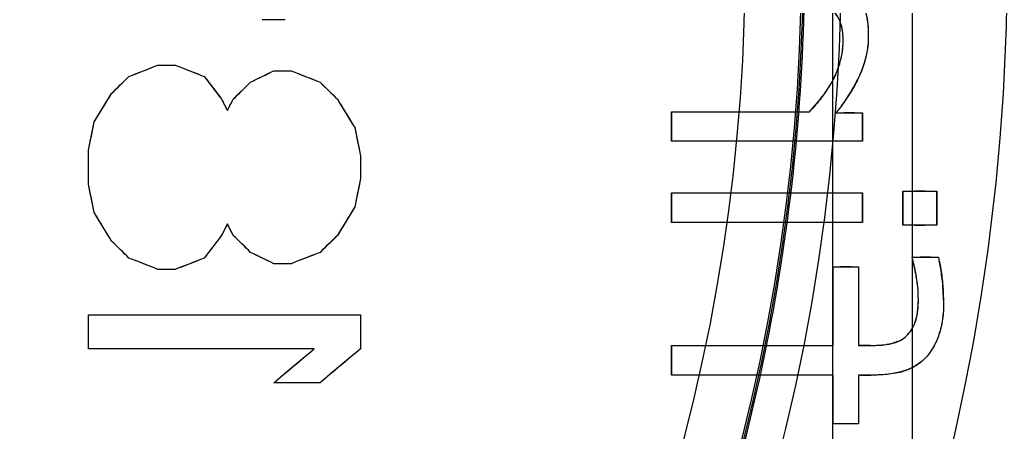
# Model space of a CAD drawing. Header units: centimetres. Extents: x -2.5 to 2.5, y -13.5 to 2.5.
# Drawn here: x 0.637 to 1.182, y -0.258 to -0.031 of the extents above; entities that cross this region are included whole.
import ezdxf

# ---------------------------------------------------------------- set-up
doc = ezdxf.new("R2010")
doc.units = ezdxf.units.CM
doc.layers.add('Default', color=7, linetype='Continuous', true_color=0x000000)

msp = doc.modelspace()

# ---------------------------------------------------------------- linework, layer by layer
at = {"layer": 'Default'}
for p, q in [((1.08544, -0.70319, 3.05025), (1.08544, 0.70319, 3.05025)), ((1.12933, -0.53541, 1.8), (1.12933, 0.53541, 1.8)), ((0.70028, -0.06135, 2.31492), (0.71043, -0.05737, 2.31492)), ((0.70532, -0.05938, 2.31622), (0.70532, -0.05938, 2.31366)), ((0.7133, -0.05625, 2.31164), (0.72287, -0.05625, 2.31164)), ((0.71809, -0.05625, 2.31293), (0.71809, -0.05625, 2.31037)), ((0.72631, -0.0576, 2.30815), (0.73546, -0.06118, 2.30815)), ((0.73085, -0.05938, 2.30944), (0.73085, -0.05938, 2.30688)), ((0.77753, -0.05938, 2.29382), (0.78631, -0.05938, 2.29382)), ((0.78191, -0.05938, 2.29511), (0.78191, -0.05938, 2.29255)), ((0.68777, -0.07188, 2.31804), (0.69734, -0.0625, 2.31804)), ((0.73949, -0.06336, 2.30444), (0.74776, -0.07416, 2.30444)), ((0.76612, -0.06477, 2.29697), (0.77541, -0.06022, 2.29697)), ((0.77074, -0.0625, 2.29826), (0.77074, -0.0625, 2.29571)), ((0.79053, -0.06087, 2.29), (0.7989, -0.06415, 2.29)), ((0.79468, -0.0625, 2.29129), (0.79468, -0.0625, 2.28873)), ((0.69255, -0.06719, 2.31933), (0.69255, -0.06719, 2.31677)), ((0.74362, -0.06875, 2.30573), (0.74362, -0.06875, 2.30318)), ((0.75479, -0.075, 2.29996), (0.76436, -0.06563, 2.29996)), ((0.75957, -0.07031, 2.30124), (0.75957, -0.07031, 2.29869)), ((0.80355, -0.0665, 2.286), (0.81136, -0.07415, 2.286)), ((0.80745, -0.07031, 2.28728), (0.80745, -0.07031, 2.28473)), ((0.67819, -0.0875, 2.32012), (0.68777, -0.07188, 2.32012)), ((0.7484, -0.075, 2.30243), (0.7516, -0.08125, 2.30243)), ((0.7516, -0.08125, 2.30154), (0.75479, -0.075, 2.30154)), ((0.68298, -0.07969, 2.32141), (0.68298, -0.07969, 2.31886)), ((0.75, -0.07813, 2.30371), (0.75, -0.07813, 2.30115)), ((0.75319, -0.07813, 2.30282), (0.75319, -0.07813, 2.30026)), ((0.81345, -0.07699, 2.28273), (0.82063, -0.0887, 2.28273)), ((0.81702, -0.08281, 2.28402), (0.81702, -0.08281, 2.28147)), ((0.99636, -0.08189, 2.22104), (0.99636, -0.09818, 2.22104)), ((1.03202, -0.08189, 2.20617), (1.03844, -0.08189, 2.20617)), ((1.03443, -0.08189, 2.20777), (1.03443, -0.08189, 2.20522)), ((1.09737, -0.08249, 2.18182), (1.09136, -0.08249, 2.18182)), ((1.09434, -0.08249, 2.18311), (1.09434, -0.08249, 2.18056)), ((1.10169, -0.09818, 2.17843), (1.10169, -0.08249, 2.17843)), ((0.675, -0.10312, 2.32122), (0.67819, -0.0875, 2.32122)), ((0.82181, -0.09063, 2.28025), (0.825, -0.10625, 2.28025)), ((0.99636, -0.09004, 2.22233), (0.99636, -0.09004, 2.21977)), ((1.10169, -0.09033, 2.17972), (1.10169, -0.09033, 2.17716)), ((0.6766, -0.09531, 2.32251), (0.6766, -0.09531, 2.31995)), ((0.675, -0.12187, 2.32095), (0.675, -0.10312, 2.32095)), ((0.8234, -0.09844, 2.28154), (0.8234, -0.09844, 2.27898)), ((1.0537, -0.09818, 2.19946), (1.0474, -0.09818, 2.19946)), ((1.04902, -0.09818, 2.20135), (1.04902, -0.09818, 2.1988)), ((0.825, -0.10625, 2.2792), (0.825, -0.11875, 2.2792)), ((0.675, -0.1125, 2.32225), (0.675, -0.1125, 2.31969)), ((0.825, -0.1125, 2.28049), (0.825, -0.1125, 2.27793)), ((0.825, -0.11875, 2.27906), (0.82181, -0.13438, 2.27906)), ((0.67819, -0.1375, 2.3198), (0.675, -0.12187, 2.3198)), ((0.6766, -0.12969, 2.32108), (0.6766, -0.12969, 2.31853)), ((0.8234, -0.12656, 2.28035), (0.8234, -0.12656, 2.2778)), ((0.99637, -0.12664, 2.21911), (0.99637, -0.14293, 2.21911)), ((1.04742, -0.12664, 2.19822), (1.05372, -0.12664, 2.19822)), ((1.04904, -0.12664, 2.20011), (1.04904, -0.12664, 2.19756)), ((1.1017, -0.14293, 2.17647), (1.1017, -0.12664, 2.17647)), ((1.12403, -0.12558, 2.16678), (1.12403, -0.14433, 2.16678)), ((1.13633, -0.12558, 2.16311), (1.13057, -0.12558, 2.16311)), ((1.1334, -0.12558, 2.16441), (1.1334, -0.12558, 2.16186)), ((1.14278, -0.14433, 2.15846), (1.14278, -0.12558, 2.15846)), ((0.82181, -0.13438, 2.28023), (0.81223, -0.15, 2.28023)), ((0.99637, -0.13479, 2.2204), (0.99637, -0.13479, 2.21784)), ((1.1017, -0.13479, 2.17776), (1.1017, -0.13479, 2.17521)), ((1.12403, -0.13495, 2.16807), (1.12403, -0.13495, 2.16552)), ((1.14278, -0.13495, 2.15976), (1.14278, -0.13495, 2.1572)), ((0.68676, -0.15149, 2.3174), (0.67923, -0.1392, 2.3174)), ((0.68298, -0.14531, 2.31869), (0.68298, -0.14531, 2.31614)), ((0.7516, -0.14375, 2.29956), (0.7484, -0.15, 2.29956)), ((0.75, -0.14687, 2.30084), (0.75, -0.14687, 2.29828)), ((0.75479, -0.15, 2.29867), (0.7516, -0.14375, 2.29867)), ((0.75319, -0.14687, 2.29995), (0.75319, -0.14687, 2.29739)), ((0.81702, -0.14219, 2.28152), (0.81702, -0.14219, 2.27897)), ((1.05372, -0.14293, 2.19737), (1.04742, -0.14293, 2.19737)), ((1.04904, -0.14293, 2.19927), (1.04904, -0.14293, 2.19671)), ((1.13057, -0.14433, 2.16212), (1.13632, -0.14433, 2.16212)), ((1.1334, -0.14433, 2.16342), (1.1334, -0.14433, 2.16087)), ((0.7484, -0.15, 2.30079), (0.73883, -0.1625, 2.30079)), ((0.76336, -0.15839, 2.29643), (0.75581, -0.151, 2.29643)), ((0.81223, -0.15, 2.28245), (0.80266, -0.15938, 2.28245)), ((0.69665, -0.16182, 2.31428), (0.68848, -0.15382, 2.31428)), ((0.69255, -0.15781, 2.31556), (0.69255, -0.15781, 2.31301)), ((0.74362, -0.15625, 2.30208), (0.74362, -0.15625, 2.29953)), ((0.75957, -0.15469, 2.29772), (0.75957, -0.15469, 2.29516)), ((0.80745, -0.15469, 2.28374), (0.80745, -0.15469, 2.28118)), ((0.7748, -0.16449, 2.29279), (0.76673, -0.16053, 2.29279)), ((0.77074, -0.1625, 2.29408), (0.77074, -0.1625, 2.29152)), ((0.7994, -0.16065, 2.2858), (0.79003, -0.16432, 2.2858)), ((0.79468, -0.1625, 2.28709), (0.79468, -0.1625, 2.28454)), ((1.13922, -0.16208, 2.15977), (1.13349, -0.16208, 2.15977)), ((1.13633, -0.16208, 2.16106), (1.13633, -0.16208, 2.1585)), ((0.70984, -0.1674, 2.31051), (0.70087, -0.16388, 2.31051)), ((0.70532, -0.16563, 2.3118), (0.70532, -0.16563, 2.30924)), ((0.72287, -0.16875, 2.30696), (0.7133, -0.16875, 2.30696)), ((0.71809, -0.16875, 2.30824), (0.71809, -0.16875, 2.30569)), ((0.73606, -0.16359, 2.30372), (0.72571, -0.16764, 2.30372)), ((0.73085, -0.16563, 2.30501), (0.73085, -0.16563, 2.30246)), ((0.7863, -0.16563, 2.28937), (0.77753, -0.16563, 2.28937)), ((0.78191, -0.16563, 2.29066), (0.78191, -0.16563, 2.2881)), ((1.09558, -0.16727, 2.17847), (1.08957, -0.16727, 2.17847)), ((1.09256, -0.16727, 2.17976), (1.09256, -0.16727, 2.1772)), ((1.08561, -0.20674, 2.17983), (1.08561, -0.17205, 2.17983)), ((1.09951, -0.1721, 2.17392), (1.09951, -0.2067, 2.17392)), ((1.08561, -0.18895, 2.1812), (1.08561, -0.18895, 2.17864)), ((1.09951, -0.18895, 2.17529), (1.09951, -0.18895, 2.17274)), ((0.675, -0.2125, 2.31568), (0.675, -0.19375, 2.31568)), ((0.74946, -0.19375, 2.29547), (0.75857, -0.19375, 2.29547)), ((0.75, -0.19375, 2.29787), (0.75, -0.19375, 2.29532)), ((0.825, -0.19375, 2.27384), (0.825, -0.2125, 2.27384)), ((0.675, -0.20312, 2.31698), (0.675, -0.20312, 2.31442)), ((0.825, -0.20312, 2.27513), (0.825, -0.20312, 2.27258)), ((0.99637, -0.21063, 2.21341), (0.99637, -0.22705, 2.21341)), ((1.03892, -0.21063, 2.19617), (1.04527, -0.21063, 2.19617)), ((1.04099, -0.21063, 2.19789), (1.04099, -0.21063, 2.19534)), ((0.74468, -0.2125, 2.29793), (0.73539, -0.2125, 2.29793)), ((0.73723, -0.2125, 2.29999), (0.73723, -0.2125, 2.29743)), ((0.78275, -0.22653, 2.2834), (0.79411, -0.217, 2.2834)), ((0.81939, -0.2172, 2.27575), (0.80853, -0.22632, 2.27575)), ((0.7883, -0.22188, 2.28472), (0.7883, -0.22188, 2.28217)), ((0.81383, -0.22188, 2.27707), (0.81383, -0.22188, 2.27452)), ((0.99637, -0.21884, 2.2147), (0.99637, -0.21884, 2.21215)), ((1.04527, -0.22705, 2.19478), (1.03892, -0.22705, 2.19478)), ((1.04099, -0.22705, 2.19651), (1.04099, -0.22705, 2.19395)), ((1.08561, -0.25378, 2.17559), (1.08561, -0.22705, 2.17559)), ((1.09951, -0.22698, 2.16968), (1.09951, -0.25378, 2.16968)), ((1.10057, -0.22698, 2.1692), (1.1065, -0.22698, 2.1692)), ((1.10353, -0.22698, 2.17048), (1.10353, -0.22698, 2.16793)), ((0.79432, -0.23125, 2.28215), (0.78567, -0.23125, 2.28215)), ((0.78989, -0.23125, 2.28346), (0.78989, -0.23125, 2.2809)), ((1.08561, -0.24042, 2.1769), (1.08561, -0.24042, 2.17435)), ((1.09951, -0.24038, 2.17099), (1.09951, -0.24038, 2.16844)), ((1.09558, -0.25378, 2.17138), (1.08958, -0.25378, 2.17138)), ((1.09256, -0.25378, 2.17267), (1.09256, -0.25378, 2.17011))]:
    msp.add_line(p, q, dxfattribs=at)
for centre, radius, start, end in [((0, 0, -12.2), 2.49969, 270, 90), ((0, 0, -11.7), 2.03297, 44.41991, 268.90014), ((0, 0, -3.2), 2, 270, 90), ((0, 0, 1.625), 1.775, 270, 90), ((0, 0, 2.2181), 1.775, 270, 90), ((0, 0, 1.77155), 1.775, 270, 90), ((0, 0, 2.2306), 1.775, 270, 89.53141), ((0, 0, -11.7), 1.70861, 55.00316, 268.5991), ((0, 0, -11.7), 1.70861, 55.00316, 268.5991), ((0, 0, -3.2), 1.7, 270, 90), ((0, 0, 1.9431), 1.695, 270, 90), ((0, 0, 2.1931), 1.695, 270, 90), ((0, 0, 1.9681), 1.67, 270, 90), ((0, 0, -2.3), 1.6, 304.77777, 235.22229), ((0, 0, -2.85), 1.6, 270, 90), ((0, 0, 1.6), 1.575, 110.33291, 69.66709), ((0, 0, 0.5), 1.46984, 270, 90), ((0, 0, 1.4), 1.525, 112.09718, 67.90282), ((0, 0, 1.4), 1.3, 118.44817, 61.55183), ((0, 0, 1.425), 1.275, 118.44817, 61.55183), ((0, 0, 1.73153), 1.275, 118.44817, 61.55183), ((0, 0, 2.03806), 1.275, 269.63966, 61.55183), ((0, 0, 2.14311), 1.18149, 118.72297, 61.27703), ((0, 0, 2.0975), 1.03701, 123.79699, 56.20301), ((0, 0, -11.7), 1.70861, 268.5991, 6.72213), ((0, 0, -11.7), 1.70861, 268.5991, 6.72213), ((0, 0, -11.7), 2.03297, 268.90014, 5.64579), ((0, 0, -12.1), 2.15, 180, 0), ((0, 0, 2.73315), 1.86542, 180, 0), ((0, 0, -12.1), 1.85, 180, 0), ((0, 0, 2.3), 1.82, 180, 0), ((0, 0, 2.28), 1.8, 180, 0), ((0, 0, 1.4), 1.8, 180, 0), ((0, 0, 2.98445), 1.77395, 180, 360), ((0, 0, -11.95019), 1.7, 180, 0), ((0, 0, 1.4), 1.59274, 180, 0), ((0, 0, 1.3), 1.535, 180, 0), ((0, 0, 0.95), 1.535, 180, 0), ((0, 0, 0.865), 1.45, 180, 0), ((0, 0, 2.2036), 2.00326, 268.60524, 0), ((0, 0, 2.04206), 1.8, 270, 0), ((0, 0, -12), 2.15, 180, 0), ((0, 0, -12.2), 1.85, 180, 0), ((0, 0, -2.35), 1.45, 180, 0), ((0, 0, -2.445), 1.355, 180, 0), ((0, 0, -2.85), 1.355, 180, 0), ((0, 0, 0.50199), 1.45, 270, 0), ((0, 0, 1.8), 1.24982, 319.55891, 358.74679), ((0, 0, 1.8), 1.24982, 320.86192, 358.74679)]:
    msp.add_arc(centre, radius, start, end, dxfattribs=at)
at = {"layer": 'Default', "extrusion": (0, 0, -1)}
for centre, radius, start, end in [((0, 0, 11.6), 2.13297, 271.09986, 132.77003), ((0, 0, 0.55), 2, 90, 196.66077), ((0, 0, -2.12), 1.845, 90, 270), ((0, 0, 0.9), 1.7, 336.13724, 203.86272), ((0, 0, -0.4), 1.7, 350.04092, 189.95908), ((0, 0, -1.9181), 1.775, 90, 270), ((0, 0, -2.2431), 1.775, 92.13728, 270), ((0, 0, -1.6), 1.75, 90, 270), ((0, 0, -1.9431), 1.75, 90, 270), ((0, 0, -2.1931), 1.75, 90, 270), ((0, 0, -2.1), 2, 121.27714, 271.39476), ((0, 0, -2.1), 2, 121.27714, 238.72275), ((0, 0, 2.95), 1.7, 90, 270), ((0, 0, 3.075), 1.7, 90, 270), ((0, 0, -0.5), 1.6, 350.04092, 189.95908), ((0, 0, -2.1681), 1.67, 90, 270), ((0, 0, -2.0681), 1.67, 90, 270), ((0, 0, -1.575), 1.55, 112.09718, 67.90282), ((0, 0, -1.425), 1.55, 112.09718, 67.90282), ((0, 0, -1.5), 1.55, 112.09718, 67.90282), ((0, 0, -1.4), 1.3, 118.44817, 61.55183), ((0, 0, -2.00843), 1.26818, 116.47047, 63.52954), ((0, 0, -2.12809), 1.21852, 121.26513, 270.36034), ((0, 0, -1.93577), 1.06882, 123.16896, 56.83104), ((0, 0, -1.8), 1.08983, 139.86753, 220.13247), ((0, 0, 2.3), 1.6, 160.31853, 235.22223), ((0, 0, 2.85), 1.6, 173.07692, 270), ((0, 0, 11.6), 2.13297, 176.89902, 271.09987), ((0, 0, 11.58972), 2.13244, 177.18053, 270), ((0, 0, 12.2), 2.15, 180, 0), ((0, 0, -2.70025), 1.9124, 180, 360), ((0, 0, 12), 1.85, 180, 0), ((0, 0, -2.3), 1.83218, 180, 0), ((0, 0, -1.72103), 1.8, 180, 0), ((0, 0, -2.23897), 1.8, 180, 0), ((0, 0, -1.125), 1.535, 180, 0), ((0, 0, 2.325), 1.45, 180, 0), ((0, 0, -0.68349), 1.45, 180, 0), ((0, 0, 2.6475), 1.355, 180, 0), ((0, 0, -2.19794), 1.8, 180, 270), ((0, 0, 12.2), 1.7, 180, 0), ((0, 0, 2.3), 1.45, 180, 0), ((0, 0, 11.70037), 1.7, 180, 271.4009), ((0, 0, -1.9142), 1.269, 181.09791, 223.90223)]:
    msp.add_arc(centre, radius, start, end, dxfattribs=at)
at = {"layer": 'Default', "extrusion": (1.18574e-07, 1.91766e-06, -1)}
msp.add_arc((0, 0, -2.28494), 1.75239, 93.53521, 86.46481, dxfattribs=at)
at = {"layer": 'Default', "extrusion": (-4.41645e-08, 4.39232e-08, 1)}
msp.add_arc((0, 0, -2.2), 1.7, 304.77777, 235.22229, dxfattribs=at)
at = {"layer": 'Default', "extrusion": (1.79245e-07, -2.7403e-07, -1)}
msp.add_arc((0, 0, -2.05178), 1.0678, 123.13901, 56.86099, dxfattribs=at)
at = {"layer": 'Default', "extrusion": (0, -1, 0)}
for centre, radius, start, end in [((0, -0.39519, 0.03125), 2.79963, 73.74799, 74.01994), ((0, -0.39519, 0.09818), 2.79808, 66.81323, 69.13997), ((0, -0.39259, 0.09818), 2.79803, 66.81282, 69.13961), ((0, -0.39519, 0.14293), 2.79615, 66.79598, 69.12459), ((0, -0.39259, 0.14293), 2.7961, 66.79557, 69.12423), ((0, -0.39519, 0.16875), 2.79471, 75.00959, 75.2127), ((0, -0.39259, 0.16875), 2.79466, 75.00933, 75.21245), ((0, -0.39519, 0.16562), 2.7949, 73.65156, 73.856), ((0, -0.39259, 0.16563), 2.79485, 73.65128, 73.85573), ((0, -0.39519, 0.2125), 2.79172, 73.3592, 76.00802), ((0, -0.39259, 0.2125), 2.79168, 73.35891, 76.00778), ((0, -0.39519, 0.22705), 2.79058, 67.10607, 69.08097), ((0, -0.39259, 0.22705), 2.79053, 67.10566, 69.0806), ((0, -0.39519, 0.23125), 2.79023, 73.28163, 73.82828), ((0, -0.39259, 0.23125), 2.79019, 73.28135, 73.828), ((0, -0.39519, 0.25378), 2.78827, 66.77567, 67.08607), ((0, -0.39259, 0.25378), 2.78823, 66.77526, 67.08567)]:
    msp.add_arc(centre, radius, start, end, dxfattribs=at)
at = {"layer": 'Default', "extrusion": (-0.364692, 0.931128, 1.18641e-09)}
msp.add_arc((0, -0.39519, -0.31251), 2.7823, 103.01348, 103.37597, dxfattribs=at)
at = {"layer": 'Default', "extrusion": (-0.364692, 0.931128, 1.18807e-09)}
msp.add_arc((0, -0.39259, -0.31251), 2.78226, 103.0137, 103.3762, dxfattribs=at)
at = {"layer": 'Default', "extrusion": (0, 1, 0)}
for centre, radius, start, end in [((0, -0.39519, -0.05625), 2.79924, 104.76285, 104.96561), ((0, -0.39259, -0.05625), 2.79919, 104.7631, 104.96587), ((0, -0.39519, -0.05937), 2.79917, 106.11868, 106.32278), ((0, -0.39259, -0.05937), 2.79912, 106.11895, 106.32306), ((0, -0.39519, -0.08189), 2.7986, 110.85594, 112.5336), ((0, -0.39259, -0.08189), 2.79856, 110.85631, 112.53399), ((0, -0.39519, -0.12664), 2.79693, 110.86927, 113.19712), ((0, -0.39259, -0.12664), 2.79689, 110.86964, 113.19753), ((0, -0.39519, -0.19375), 2.79309, 103.98501, 107.17985), ((0, -0.39259, -0.19375), 2.79304, 103.98525, 107.18014), ((0, -0.39519, -0.21063), 2.79187, 110.90893, 112.88277), ((0, -0.39259, -0.21063), 2.79182, 110.9093, 112.88318)]:
    msp.add_arc(centre, radius, start, end, dxfattribs=at)
at = {"layer": 'Default', "extrusion": (0.364692, 0.931128, 4.30068e-10)}
msp.add_arc((0, -0.39519, 0.21125), 2.79182, 104.38525, 104.74864, dxfattribs=at)
at = {"layer": 'Default', "extrusion": (0.364692, 0.931128, 1.62018e-07)}
msp.add_arc((0, -0.39259, 0.21125), 2.79177, 104.38549, 104.74889, dxfattribs=at)
at = {"layer": 'Default', "extrusion": (-0.439714, 0.898138, 8.11543e-10)}
msp.add_arc((0, -0.39519, -0.39504), 2.77179, 103.72511, 104.02776, dxfattribs=at)
at = {"layer": 'Default', "extrusion": (-0.439714, 0.898138, 8.1684e-10)}
msp.add_arc((0, -0.39259, -0.39504), 2.77174, 103.72535, 104.028, dxfattribs=at)
at = {"layer": 'Default', "extrusion": (0.364692, 0.931128, -2.29215e-10)}
msp.add_arc((0, -0.39519, 0.23162), 2.7902, 105.68174, 106.04759, dxfattribs=at)
at = {"layer": 'Default', "extrusion": (0.364692, 0.931128, 4.35385e-07)}
msp.add_arc((0, -0.39259, 0.23162), 2.79016, 105.68201, 106.04787, dxfattribs=at)
at = {"layer": 'Default', "extrusion": (-0.699625, 0.71451, -6.53278e-10)}
msp.add_arc((0, -0.39519, -0.53253), 2.74869, 99.2352, 99.5183, dxfattribs=at)
at = {"layer": 'Default', "extrusion": (-0.699625, 0.71451, -6.53474e-10)}
msp.add_arc((0, -0.39259, -0.53253), 2.74864, 99.23536, 99.51847, dxfattribs=at)
at = {"layer": 'Default', "extrusion": (0.793878, 0.608077, -6.15465e-11)}
msp.add_arc((0, -0.39519, 0.54854), 2.74554, 100.46918, 100.80351, dxfattribs=at)
at = {"layer": 'Default', "extrusion": (0.793878, 0.608077, -4.32544e-08)}
msp.add_arc((0, -0.39259, 0.54854), 2.74549, 100.46936, 100.8037, dxfattribs=at)
at = {"layer": 'Default', "extrusion": (-0.699625, 0.71451, -5.61874e-10)}
msp.add_arc((0, -0.39519, -0.58166), 2.73871, 100.23926, 100.52427, dxfattribs=at)
at = {"layer": 'Default', "extrusion": (-0.699625, 0.71451, -5.56659e-10)}
msp.add_arc((0, -0.39259, -0.58166), 2.73867, 100.23944, 100.52445, dxfattribs=at)
at = {"layer": 'Default', "extrusion": (0.699625, 0.71451, -9.35368e-10)}
msp.add_arc((0, -0.39519, 0.51467), 2.75209, 103.00718, 103.29367, dxfattribs=at)
at = {"layer": 'Default', "extrusion": (0.699625, 0.71451, -1.11784e-09)}
msp.add_arc((0, -0.39259, 0.51467), 2.75204, 103.00741, 103.2939, dxfattribs=at)
at = {"layer": 'Default', "extrusion": (-0.852653, 0.522477, 1.47665e-09)}
msp.add_arc((0, -0.39259, -0.62398), 2.72934, 95.88263, 96.2695, dxfattribs=at)
at = {"layer": 'Default', "extrusion": (-0.852653, 0.522477, 1.47197e-09)}
msp.add_arc((0, -0.39519, -0.62398), 2.72938, 95.88253, 96.26939, dxfattribs=at)
at = {"layer": 'Default', "extrusion": (0.890605, 0.454777, 1.30716e-09)}
msp.add_arc((0, -0.39519, 0.63242), 2.72744, 98.58522, 98.73434, dxfattribs=at)
at = {"layer": 'Default', "extrusion": (0.890605, 0.454777, 7.93349e-10)}
msp.add_arc((0, -0.39259, 0.63242), 2.72739, 98.58537, 98.7345, dxfattribs=at)
at = {"layer": 'Default', "extrusion": (-0.890605, 0.454777, 1.13528e-08)}
msp.add_arc((0, -0.39519, -0.70633), 2.70924, 95.70778, 95.85695, dxfattribs=at)
at = {"layer": 'Default', "extrusion": (-0.890605, 0.454777, 1.13515e-08)}
msp.add_arc((0, -0.39259, -0.70633), 2.70919, 95.70788, 95.85706, dxfattribs=at)
at = {"layer": 'Default', "extrusion": (0.852653, 0.522477, -4.58614e-10)}
msp.add_arc((0, -0.39519, 0.65337), 2.7225, 100.33282, 100.72508, dxfattribs=at)
at = {"layer": 'Default', "extrusion": (0.852653, 0.522477, -5.37081e-10)}
msp.add_arc((0, -0.39259, 0.65337), 2.72245, 100.333, 100.72527, dxfattribs=at)
at = {"layer": 'Default', "extrusion": (-0.979771, 0.200123, 1.73951e-09)}
msp.add_arc((0, -0.39519, -0.68198), 2.71547, 90.71835, 91.05488, dxfattribs=at)
at = {"layer": 'Default', "extrusion": (-0.979771, 0.200123, 1.73613e-09)}
msp.add_arc((0, -0.39259, -0.68198), 2.71542, 90.71836, 91.0549, dxfattribs=at)
at = {"layer": 'Default', "extrusion": (0.979771, 0.200123, 2.00386e-10)}
msp.add_arc((0, -0.39259, 0.78705), 2.68685, 95.40856, 95.75025, dxfattribs=at)
at = {"layer": 'Default', "extrusion": (0.979771, 0.200123, 1.89679e-10)}
msp.add_arc((0, -0.39519, 0.78705), 2.6869, 95.40846, 95.75015, dxfattribs=at)
at = {"layer": 'Default', "extrusion": (-1, 0, 0)}
for centre, radius, start, end in [((0, -0.39519, -0.675), 2.71721, 87.42925, 87.82496), ((0, -0.39259, -0.675), 2.71717, 87.42921, 87.82492), ((0, -0.39519, -1.08561), 2.58076, 85.31868, 86.28382), ((0, -0.39259, -1.08561), 2.58071, 85.31859, 86.28374), ((0, -0.39519, -0.675), 2.71721, 85.5146, 85.91108), ((0, -0.39259, -0.675), 2.71717, 85.51452, 85.911), ((0, -0.39519, -1.08561), 2.58076, 84.35666, 84.95272), ((0, -0.39259, -1.08561), 2.58071, 84.35655, 84.95262)]:
    msp.add_arc(centre, radius, start, end, dxfattribs=at)
at = {"layer": 'Default', "extrusion": (1, 0, 0)}
for centre, radius, start, end in [((0, -0.39519, 0.825), 2.67549, 92.27595, 92.54387), ((0, -0.39259, 0.825), 2.67544, 92.27599, 92.54392), ((0, -0.39519, 1.09951), 2.57487, 93.7247, 94.69205), ((0, -0.39259, 1.09951), 2.57482, 93.72477, 94.69214), ((0, -0.39519, 0.825), 2.67549, 94.1528, 94.5555), ((0, -0.39259, 0.825), 2.67544, 94.15288, 94.55558), ((0, -0.39519, 1.09951), 2.57487, 95.05737, 95.65629), ((0, -0.39259, 1.09951), 2.57482, 95.05747, 95.6564)]:
    msp.add_arc(centre, radius, start, end, dxfattribs=at)
at = {"layer": 'Default', "extrusion": (0.979771, -0.200123, 1.10045e-10)}
msp.add_arc((0, -0.39519, 0.83208), 2.6733, 88.95502, 89.29686, dxfattribs=at)
at = {"layer": 'Default', "extrusion": (0.979771, -0.200123, 1.06638e-10)}
msp.add_arc((0, -0.39259, 0.83208), 2.67325, 88.955, 89.29684, dxfattribs=at)
at = {"layer": 'Default', "extrusion": (-0.979771, -0.200123, 1.04101e-09)}
msp.add_arc((0, -0.39519, -0.63696), 2.72638, 84.30725, 84.64396, dxfattribs=at)
at = {"layer": 'Default', "extrusion": (-0.979771, -0.200123, 1.04546e-09)}
msp.add_arc((0, -0.39259, -0.63696), 2.72634, 84.30715, 84.64387, dxfattribs=at)
at = {"layer": 'Default', "extrusion": (0.852653, -0.522477, 4.41566e-10)}
msp.add_arc((0, -0.39519, 0.77093), 2.69157, 83.28343, 83.67606, dxfattribs=at)
at = {"layer": 'Default', "extrusion": (0.852653, -0.522477, 4.43925e-10)}
msp.add_arc((0, -0.39259, 0.77093), 2.69152, 83.28331, 83.67594, dxfattribs=at)
at = {"layer": 'Default', "extrusion": (-0.852653, -0.522477, -6.2428e-10)}
msp.add_arc((0, -0.39519, -0.50642), 2.75362, 79.75178, 80.13903, dxfattribs=at)
at = {"layer": 'Default', "extrusion": (-0.852653, -0.522477, -6.23298e-10)}
msp.add_arc((0, -0.39259, -0.50642), 2.75357, 79.75161, 80.13886, dxfattribs=at)
at = {"layer": 'Default', "extrusion": (0.890605, -0.454777, -7.10732e-09)}
msp.add_arc((0, -0.39519, 0.73475), 2.70167, 85.46142, 85.6107, dxfattribs=at)
at = {"layer": 'Default', "extrusion": (0.890605, -0.454777, -7.09467e-09)}
msp.add_arc((0, -0.39259, 0.73475), 2.70162, 85.46134, 85.61062, dxfattribs=at)
at = {"layer": 'Default', "extrusion": (-0.890605, -0.454777, 2.90129e-09)}
msp.add_arc((0, -0.39519, -0.604), 2.73387, 79.95491, 80.10424, dxfattribs=at)
at = {"layer": 'Default', "extrusion": (-0.890605, -0.454777, 2.91062e-09)}
msp.add_arc((0, -0.39259, -0.604), 2.73383, 79.95473, 80.10406, dxfattribs=at)
at = {"layer": 'Default', "extrusion": (0.793878, -0.608077, -1.31708e-09)}
msp.add_arc((0, -0.39519, 0.68535), 2.71462, 82.88991, 83.2247, dxfattribs=at)
at = {"layer": 'Default', "extrusion": (0.793878, -0.608077, -1.31966e-09)}
msp.add_arc((0, -0.39259, 0.68535), 2.71457, 82.88979, 83.22458, dxfattribs=at)
at = {"layer": 'Default', "extrusion": (-0.699625, -0.71451, -1.9749e-09)}
msp.add_arc((0, -0.39519, -0.42089), 2.76798, 76.25562, 76.54099, dxfattribs=at)
at = {"layer": 'Default', "extrusion": (-0.699625, -0.71451, -2.71814e-08)}
msp.add_arc((0, -0.39259, -0.42089), 2.76794, 76.25538, 76.54076, dxfattribs=at)
at = {"layer": 'Default', "extrusion": (0.699625, -0.71451, 1.25021e-09)}
msp.add_arc((0, -0.39519, 0.67544), 2.71711, 79.92322, 80.21009, dxfattribs=at)
at = {"layer": 'Default', "extrusion": (0.699625, -0.71451, 1.25091e-09)}
msp.add_arc((0, -0.39259, 0.67544), 2.71706, 79.92304, 80.20992, dxfattribs=at)
at = {"layer": 'Default', "extrusion": (-0.699625, -0.714511, -2.49353e-09)}
msp.add_arc((0, -0.39519, -0.37177), 2.77501, 77.26039, 77.54389, dxfattribs=at)
at = {"layer": 'Default', "extrusion": (-0.699625, -0.714511, 7.33379e-07)}
msp.add_arc((0, -0.39259, -0.37177), 2.77496, 77.26017, 77.54368, dxfattribs=at)
at = {"layer": 'Default', "extrusion": (-0.364692, -0.931128, -8.62432e-10)}
msp.add_arc((0, -0.39519, -0.10301), 2.7979, 74.96687, 75.32995, dxfattribs=at)
at = {"layer": 'Default', "extrusion": (-0.364692, -0.931128, 2.03735e-07)}
msp.add_arc((0, -0.39259, -0.10301), 2.79786, 74.96661, 75.3297, dxfattribs=at)
at = {"layer": 'Default', "extrusion": (0.364692, -0.931128, 1.6793e-09)}
msp.add_arc((0, -0.39519, 0.42075), 2.768, 76.87213, 77.23613, dxfattribs=at)
at = {"layer": 'Default', "extrusion": (0.364692, -0.931128, 1.68168e-09)}
msp.add_arc((0, -0.39259, 0.42075), 2.76796, 76.87191, 77.23591, dxfattribs=at)
at = {"layer": 'Default', "extrusion": (-0.439713, -0.898138, -2.30182e-09)}
msp.add_arc((0, -0.39519, -0.19296), 2.79314, 73.98077, 74.28389, dxfattribs=at)
at = {"layer": 'Default', "extrusion": (-0.439713, -0.898138, 3.40324e-08)}
msp.add_arc((0, -0.39259, -0.19296), 2.7931, 73.9805, 74.28362, dxfattribs=at)
at = {"layer": 'Default', "extrusion": (0.364692, -0.931128, 1.04057e-10)}
msp.add_arc((0, -0.39519, 0.44112), 2.76483, 75.56425, 75.93068, dxfattribs=at)
at = {"layer": 'Default', "extrusion": (0.364692, -0.931128, 1.06962e-10)}
msp.add_arc((0, -0.39259, 0.44112), 2.76478, 75.564, 75.93043, dxfattribs=at)
at = {"layer": 'Default', "extrusion": (-0.642871, 0.765974, -4.19792e-10)}
msp.add_arc((0, -0.39519, -0.67672), 2.71679, 99.46145, 100.08561, dxfattribs=at)
at = {"layer": 'Default', "extrusion": (-0.642871, 0.765974, -4.19991e-10)}
msp.add_arc((0, -0.39259, -0.67672), 2.71674, 99.46162, 100.08579, dxfattribs=at)
at = {"layer": 'Default', "extrusion": (0.642871, -0.765974, -2.16414e-10)}
msp.add_arc((0, -0.39519, 0.69314), 2.71264, 79.47898, 80.10493, dxfattribs=at)
at = {"layer": 'Default', "extrusion": (0.642871, -0.765974, -2.15606e-10)}
msp.add_arc((0, -0.39259, 0.69314), 2.7126, 79.47879, 80.10475, dxfattribs=at)
at = {"layer": 'Default'}
for points, degree in [([(0.80532, -0.70427, 1.81997), (0.8278, -0.67856, 1.81997), (0.87032, -0.62497, 1.81976), (0.92611, -0.53885, 1.81984), (0.97341, -0.44778, 1.81982), (1.01178, -0.35261, 1.81983), (1.04088, -0.2542, 1.81983), (1.06042, -0.15346, 1.81983), (1.07024, -0.05131, 1.81983), (1.07024, 0.05131, 1.81983), (1.06042, 0.15346, 1.81983), (1.04088, 0.2542, 1.81983), (1.01178, 0.3526, 1.81983), (0.97341, 0.44778, 1.81982), (0.92611, 0.53885, 1.81984), (0.87032, 0.62497, 1.81976), (0.8278, 0.67855, 1.81997), (0.80532, 0.70427, 1.81997)], 3), ([(1.08619, -0.00708, 2.18532), (1.08821, -0.0082, 2.18446), (1.09182, -0.01066, 2.18293), (1.09601, -0.01455, 2.18113), (1.09933, -0.01863, 2.17969), (1.10183, -0.02284, 2.17859), (1.10351, -0.02712, 2.17782), (1.10446, -0.03152, 2.17737), (1.10489, -0.03601, 2.17713), (1.10494, -0.03902, 2.17706), (1.10494, -0.04053, 2.17703)], 3), ([(1.08619, -0.00708, 2.18787), (1.08855, -0.00838, 2.18687), (1.09278, -0.01133, 2.18507), (1.09802, -0.01671, 2.18282), (1.10158, -0.02218, 2.18125), (1.10375, -0.02765, 2.18027), (1.10478, -0.03358, 2.17976), (1.10494, -0.03813, 2.17962), (1.10494, -0.04053, 2.17959)], 3), ([(1.07249, -0.08189, 2.18975), (1.07459, -0.07966, 2.18895), (1.07847, -0.07527, 2.18747), (1.0832, -0.06873, 2.18567), (1.08677, -0.06221, 2.18434), (1.0892, -0.05587, 2.18346), (1.09058, -0.0499, 2.18299), (1.09111, -0.04439, 2.18287), (1.09103, -0.03953, 2.18298), (1.09039, -0.03506, 2.18332), (1.08893, -0.03072, 2.18399), (1.08649, -0.02701, 2.18506), (1.08336, -0.02405, 2.1864), (1.07962, -0.02189, 2.18799), (1.07545, -0.02065, 2.18974), (1.07099, -0.02006, 2.1916), (1.06797, -0.01998, 2.19284), (1.06644, -0.01998, 2.19347)], 3), ([(1.07249, -0.08189, 2.1923), (1.07512, -0.0791, 2.1913), (1.07988, -0.07361, 2.18948), (1.08529, -0.06536, 2.18743), (1.08883, -0.0573, 2.18613), (1.09068, -0.04975, 2.18551), (1.0912, -0.04289, 2.18541), (1.09079, -0.03681, 2.18568), (1.08941, -0.03173, 2.18633), (1.08701, -0.02759, 2.18739), (1.08356, -0.02411, 2.18887), (1.07884, -0.02147, 2.19087), (1.07311, -0.02018, 2.19327), (1.06876, -0.01998, 2.19507), (1.06644, -0.01998, 2.19603)], 3), ([(0.95159, -0.8408, 1.82), (0.97617, -0.81297, 1.82), (1.0229, -0.75516, 1.82021), (1.08513, -0.66264, 1.82013), (1.13901, -0.56502, 1.82015), (1.18413, -0.46306, 1.82015), (1.22015, -0.35753, 1.82015), (1.24678, -0.24926, 1.82015), (1.26383, -0.13907, 1.82015), (1.26871, -0.06489, 1.82015), (1.26952, -0.02777, 1.82015)], 3), ([(1.10494, -0.04053, 2.17703), (1.10494, -0.04298, 2.17699), (1.10453, -0.04807, 2.17709), (1.10248, -0.05628, 2.1778), (1.09899, -0.06477, 2.17909), (1.09397, -0.07354, 2.181), (1.08952, -0.07951, 2.1827), (1.08699, -0.08249, 2.18367)], 3), ([(1.10494, -0.04053, 2.17959), (1.10494, -0.04293, 2.17955), (1.10454, -0.04793, 2.17963), (1.10255, -0.05608, 2.18033), (1.09905, -0.06466, 2.18162), (1.094, -0.07351, 2.18354), (1.08953, -0.0795, 2.18525), (1.08699, -0.08249, 2.18622)], 3), ([(1.09105, -0.04277, 2.18546), (1.09105, -0.04277, 2.18418), (1.09105, -0.04277, 2.1829)], 2), ([(1.10494, -0.04053, 2.17703), (1.10494, -0.04053, 2.17831), (1.10494, -0.04053, 2.17959)], 2), ([(1.10494, -0.04053, 2.17959), (1.10494, -0.04053, 2.17831), (1.10494, -0.04053, 2.17703)], 2), ([(0.7133, -0.05625, 2.31419), (0.7133, -0.05625, 2.31292), (0.7133, -0.05625, 2.31164)], 2), ([(0.72287, -0.05625, 2.31165), (0.72287, -0.05625, 2.31037), (0.72287, -0.05625, 2.3091)], 2), ([(0.77713, -0.05938, 2.29649), (0.77713, -0.05938, 2.29522), (0.77713, -0.05938, 2.29394)], 2), ([(0.7867, -0.05938, 2.29115), (0.7867, -0.05938, 2.29243), (0.7867, -0.05938, 2.29371)], 2), ([(1.08906, -0.05583, 2.18607), (1.08906, -0.05583, 2.18478), (1.08906, -0.05583, 2.18348)], 2), ([(0.69734, -0.0625, 2.31821), (0.69734, -0.0625, 2.31693), (0.69734, -0.0625, 2.31566)], 2), ([(0.73883, -0.0625, 2.30464), (0.73883, -0.0625, 2.30592), (0.73883, -0.0625, 2.3072)], 2), ([(1.09236, -0.07554, 2.18161), (1.09488, -0.07194, 2.18161), (1.09716, -0.06811, 2.18161), (1.09907, -0.06413, 2.18161)], 3), ([(0.76436, -0.06563, 2.30001), (0.76436, -0.06563, 2.29873), (0.76436, -0.06563, 2.29745)], 2), ([(0.80266, -0.06563, 2.28628), (0.80266, -0.06563, 2.28756), (0.80266, -0.06563, 2.28884)], 2), ([(1.08419, -0.06679, 2.18785), (1.08419, -0.06679, 2.18657), (1.08419, -0.06679, 2.18529)], 2), ([(0.68777, -0.07188, 2.32042), (0.68777, -0.07188, 2.31915), (0.68777, -0.07188, 2.31787)], 2), ([(0.7484, -0.075, 2.30424), (0.7484, -0.075, 2.30296), (0.7484, -0.075, 2.30169)], 2), ([(0.75479, -0.075, 2.29991), (0.75479, -0.075, 2.30118), (0.75479, -0.075, 2.30246)], 2), ([(0.81223, -0.075, 2.28571), (0.81223, -0.075, 2.28443), (0.81223, -0.075, 2.28315)], 2), ([(1.07998, -0.0731, 2.18945), (1.0779, -0.07587, 2.18945), (1.07564, -0.0785, 2.18945), (1.07329, -0.08104, 2.18945)], 3), ([(0.7516, -0.08125, 2.30317), (0.7516, -0.08125, 2.30189), (0.7516, -0.08125, 2.30062)], 2), ([(0.99636, -0.09818, 2.21948), (0.99636, -0.09547, 2.21958), (0.99636, -0.09004, 2.21978), (0.99636, -0.08461, 2.21996), (0.99636, -0.08189, 2.22004)], 3), ([(0.99636, -0.08189, 2.22004), (0.99636, -0.08189, 2.22132), (0.99636, -0.08189, 2.2226)], 2), ([(0.99636, -0.09818, 2.22203), (0.99636, -0.09637, 2.2221), (0.99636, -0.09275, 2.22224), (0.99636, -0.08732, 2.22242), (0.99636, -0.0837, 2.22254), (0.99636, -0.08189, 2.2226)], 3), ([(1.07249, -0.08189, 2.1923), (1.07249, -0.08189, 2.19103), (1.07249, -0.08189, 2.18975)], 2), ([(1.08699, -0.08249, 2.18367), (1.08699, -0.08249, 2.18495), (1.08699, -0.08249, 2.18622)], 2), ([(1.08699, -0.08249, 2.18367), (1.08944, -0.08249, 2.18264), (1.09434, -0.08249, 2.18056), (1.09924, -0.08249, 2.17847), (1.10169, -0.08249, 2.17743)], 3), ([(1.08699, -0.08249, 2.18622), (1.08863, -0.08249, 2.18553), (1.09189, -0.08249, 2.18415), (1.09679, -0.08249, 2.18207), (1.10006, -0.08249, 2.18068), (1.10169, -0.08249, 2.17998)], 3), ([(1.08699, -0.08249, 2.18622), (1.08699, -0.08249, 2.18495), (1.08699, -0.08249, 2.18367)], 2), ([(1.10169, -0.08249, 2.17743), (1.10169, -0.08249, 2.1787), (1.10169, -0.08249, 2.17998)], 2), ([(1.10169, -0.08249, 2.17743), (1.10169, -0.0851, 2.17734), (1.10169, -0.09034, 2.17717), (1.10169, -0.09557, 2.17698), (1.10169, -0.09818, 2.17688)], 3), ([(1.10169, -0.08249, 2.17998), (1.10169, -0.08423, 2.17992), (1.10169, -0.08772, 2.17981), (1.10169, -0.09295, 2.17962), (1.10169, -0.09644, 2.17949), (1.10169, -0.09818, 2.17943)], 3), ([(0.67819, -0.0875, 2.31982), (0.67819, -0.0875, 2.3211), (0.67819, -0.0875, 2.32237)], 2), ([(0.82181, -0.09063, 2.27975), (0.82181, -0.09063, 2.28102), (0.82181, -0.09063, 2.2823)], 2), ([(0.675, -0.10312, 2.32262), (0.675, -0.10312, 2.32134), (0.675, -0.10312, 2.32007)], 2), ([(0.99636, -0.09818, 2.22203), (0.99636, -0.09818, 2.22076), (0.99636, -0.09818, 2.21948)], 2), ([(1.10169, -0.09818, 2.17688), (1.10169, -0.09818, 2.17815), (1.10169, -0.09818, 2.17943)], 2), ([(0.825, -0.10625, 2.28074), (0.825, -0.10625, 2.27947), (0.825, -0.10625, 2.27819)], 2), ([(0.825, -0.11875, 2.28022), (0.825, -0.11875, 2.27894), (0.825, -0.11875, 2.27766)], 2), ([(0.675, -0.12187, 2.32184), (0.675, -0.12187, 2.32057), (0.675, -0.12187, 2.31929)], 2), ([(0.99637, -0.14293, 2.21741), (0.99637, -0.14022, 2.21756), (0.99637, -0.13479, 2.21785), (0.99637, -0.12936, 2.21812), (0.99637, -0.12664, 2.21825)], 3), ([(0.99637, -0.14293, 2.21997), (0.99637, -0.14112, 2.22006), (0.99637, -0.1375, 2.22026), (0.99637, -0.13207, 2.22054), (0.99637, -0.12845, 2.22072), (0.99637, -0.12664, 2.22081)], 3), ([(0.99637, -0.12664, 2.21825), (0.99637, -0.12664, 2.21953), (0.99637, -0.12664, 2.22081)], 2), ([(1.1017, -0.12664, 2.17818), (1.1017, -0.12664, 2.1769), (1.1017, -0.12664, 2.17563)], 2), ([(1.1017, -0.12664, 2.17563), (1.1017, -0.12936, 2.17549), (1.1017, -0.13479, 2.17522), (1.1017, -0.14022, 2.17492), (1.1017, -0.14293, 2.17477)], 3), ([(1.1017, -0.12664, 2.17818), (1.1017, -0.12845, 2.17809), (1.1017, -0.13207, 2.17791), (1.1017, -0.1375, 2.17762), (1.1017, -0.14112, 2.17742), (1.1017, -0.14293, 2.17732)], 3), ([(1.12403, -0.14433, 2.16501), (1.12403, -0.14121, 2.16518), (1.12403, -0.13496, 2.16552), (1.12403, -0.1287, 2.16584), (1.12403, -0.12558, 2.16599)], 3), ([(1.12403, -0.12558, 2.16599), (1.12403, -0.12558, 2.16727), (1.12403, -0.12558, 2.16855)], 2), ([(1.12403, -0.14433, 2.16756), (1.12403, -0.14225, 2.16768), (1.12403, -0.13808, 2.16791), (1.12403, -0.13183, 2.16823), (1.12403, -0.12766, 2.16844), (1.12403, -0.12558, 2.16855)], 3), ([(1.12403, -0.12558, 2.16599), (1.12716, -0.12558, 2.16462), (1.13341, -0.12558, 2.16186), (1.13966, -0.12558, 2.15908), (1.14278, -0.12558, 2.15768)], 3), ([(1.12403, -0.12558, 2.16855), (1.12612, -0.12558, 2.16763), (1.13029, -0.12558, 2.16579), (1.13654, -0.12558, 2.16302), (1.1407, -0.12558, 2.16117), (1.14278, -0.12558, 2.16023)], 3), ([(1.14278, -0.12558, 2.15768), (1.14278, -0.1287, 2.15753), (1.14278, -0.13496, 2.15721), (1.14278, -0.14121, 2.15687), (1.14278, -0.14433, 2.15669)], 3), ([(1.14278, -0.12558, 2.16023), (1.14278, -0.12766, 2.16013), (1.14278, -0.13183, 2.15992), (1.14278, -0.13808, 2.15959), (1.14278, -0.14225, 2.15936), (1.14278, -0.14433, 2.15924)], 3), ([(1.14278, -0.12558, 2.16023), (1.14278, -0.12558, 2.15896), (1.14278, -0.12558, 2.15768)], 2), ([(0.82181, -0.13438, 2.27791), (0.82181, -0.13438, 2.27918), (0.82181, -0.13438, 2.28046)], 2), ([(0.67819, -0.1375, 2.3203), (0.67819, -0.1375, 2.31902), (0.67819, -0.1375, 2.31775)], 2), ([(0.7516, -0.14375, 2.30056), (0.7516, -0.14375, 2.29928), (0.7516, -0.14375, 2.29801)], 2), ([(0.99637, -0.14293, 2.21997), (0.99637, -0.14293, 2.21869), (0.99637, -0.14293, 2.21741)], 2), ([(1.1017, -0.14293, 2.17477), (1.1017, -0.14293, 2.17605), (1.1017, -0.14293, 2.17732)], 2), ([(1.14278, -0.14433, 2.15669), (1.13966, -0.14433, 2.15809), (1.13341, -0.14433, 2.16087), (1.12716, -0.14433, 2.16363), (1.12403, -0.14433, 2.16501)], 3), ([(1.12403, -0.14433, 2.16501), (1.12403, -0.14433, 2.16628), (1.12403, -0.14433, 2.16756)], 2), ([(1.14278, -0.14433, 2.15924), (1.1407, -0.14433, 2.16017), (1.13654, -0.14433, 2.16203), (1.13029, -0.14433, 2.1648), (1.12612, -0.14433, 2.16664), (1.12403, -0.14433, 2.16756)], 3), ([(1.14278, -0.14433, 2.15669), (1.14278, -0.14433, 2.15797), (1.14278, -0.14433, 2.15924)], 2), ([(0.7484, -0.15, 2.30111), (0.7484, -0.15, 2.29983), (0.7484, -0.15, 2.29856)], 2), ([(0.75479, -0.15, 2.29677), (0.75479, -0.15, 2.29805), (0.75479, -0.15, 2.29933)], 2), ([(0.81223, -0.15, 2.28), (0.81223, -0.15, 2.28128), (0.81223, -0.15, 2.28256)], 2), ([(0.68777, -0.15313, 2.31705), (0.68777, -0.15313, 2.31577), (0.68777, -0.15313, 2.3145)], 2), ([(0.69734, -0.1625, 2.31406), (0.69734, -0.1625, 2.31278), (0.69734, -0.1625, 2.3115)], 2), ([(0.73883, -0.1625, 2.30303), (0.73883, -0.1625, 2.30175), (0.73883, -0.1625, 2.30047)], 2), ([(0.76436, -0.15938, 2.29609), (0.76436, -0.15938, 2.29481), (0.76436, -0.15938, 2.29353)], 2), ([(0.80266, -0.15938, 2.28235), (0.80266, -0.15938, 2.28363), (0.80266, -0.15938, 2.2849)], 2), ([(1.10636, -0.21063, 2.16811), (1.10798, -0.21062, 2.1674), (1.1112, -0.21057, 2.16602), (1.11613, -0.21005, 2.16392), (1.1206, -0.2089, 2.16205), (1.12454, -0.20691, 2.16048), (1.12761, -0.20392, 2.15937), (1.12995, -0.20015, 2.15864), (1.13166, -0.19548, 2.15824), (1.13251, -0.18996, 2.15828), (1.13258, -0.18383, 2.1587), (1.13217, -0.17716, 2.15935), (1.13103, -0.16998, 2.16035), (1.12976, -0.16479, 2.16125), (1.12908, -0.16208, 2.16172)], 3), ([(1.10636, -0.21063, 2.17066), (1.10842, -0.21062, 2.16977), (1.11235, -0.21053, 2.16807), (1.11777, -0.20975, 2.16578), (1.12234, -0.20819, 2.1639), (1.126, -0.20572, 2.16249), (1.12878, -0.20228, 2.16154), (1.13096, -0.19784, 2.16092), (1.13232, -0.19217, 2.16075), (1.13263, -0.18572, 2.16109), (1.13232, -0.17858, 2.16174), (1.1312, -0.17067, 2.16278), (1.12982, -0.16504, 2.16376), (1.12908, -0.16208, 2.16427)], 3), ([(1.12908, -0.16208, 2.16172), (1.12908, -0.16208, 2.16299), (1.12908, -0.16208, 2.16427)], 2), ([(1.12908, -0.16208, 2.16172), (1.1315, -0.16208, 2.16065), (1.13634, -0.16208, 2.15851), (1.14117, -0.16208, 2.15635), (1.14358, -0.16208, 2.15527)], 3), ([(1.12908, -0.16208, 2.16427), (1.1307, -0.16208, 2.16356), (1.13392, -0.16208, 2.16213), (1.13875, -0.16208, 2.15998), (1.14197, -0.16208, 2.15854), (1.14358, -0.16208, 2.15782)], 3), ([(1.12908, -0.16208, 2.16427), (1.12908, -0.16208, 2.16299), (1.12908, -0.16208, 2.16172)], 2), ([(1.14358, -0.16208, 2.15527), (1.14358, -0.16208, 2.15654), (1.14358, -0.16208, 2.15782)], 2), ([(1.14358, -0.16208, 2.15527), (1.14425, -0.16492, 2.15479), (1.14537, -0.17072, 2.1539), (1.14629, -0.17992, 2.15286), (1.14637, -0.18626, 2.15236), (1.14637, -0.18948, 2.15212)], 3), ([(1.14358, -0.16208, 2.15782), (1.14426, -0.16494, 2.15733), (1.14538, -0.17077, 2.15645), (1.14629, -0.17995, 2.15541), (1.14637, -0.18627, 2.15492), (1.14637, -0.18948, 2.15468)], 3), ([(1.14358, -0.16208, 2.15782), (1.14358, -0.16208, 2.15654), (1.14358, -0.16208, 2.15527)], 2), ([(0.7133, -0.16875, 2.30696), (0.7133, -0.16875, 2.30824), (0.7133, -0.16875, 2.30951)], 2), ([(0.72287, -0.16875, 2.30697), (0.72287, -0.16875, 2.30569), (0.72287, -0.16875, 2.30441)], 2), ([(0.77713, -0.16563, 2.28949), (0.77713, -0.16563, 2.29077), (0.77713, -0.16563, 2.29205)], 2), ([(0.7867, -0.16563, 2.28926), (0.7867, -0.16563, 2.28798), (0.7867, -0.16563, 2.2867)], 2), ([(1.08561, -0.16727, 2.1827), (1.08561, -0.16727, 2.18142), (1.08561, -0.16727, 2.18014)], 2), ([(1.08561, -0.16727, 2.18014), (1.08793, -0.16727, 2.17917), (1.09256, -0.16727, 2.17721), (1.09719, -0.16727, 2.17523), (1.09951, -0.16727, 2.17424)], 3), ([(1.08561, -0.16727, 2.1827), (1.08715, -0.16727, 2.18205), (1.09025, -0.16727, 2.18074), (1.09488, -0.16727, 2.17877), (1.09796, -0.16727, 2.17745), (1.09951, -0.16727, 2.17679)], 3), ([(1.09951, -0.16727, 2.17424), (1.09951, -0.16727, 2.17552), (1.09951, -0.16727, 2.17679)], 2), ([(1.13148, -0.17298, 2.16252), (1.13148, -0.17298, 2.16125), (1.13148, -0.17298, 2.15997)], 2), ([(1.14608, -0.17874, 2.15558), (1.14608, -0.17874, 2.15431), (1.14608, -0.17874, 2.15303)], 2), ([(1.13252, -0.18464, 2.16122), (1.13252, -0.18464, 2.15994), (1.13252, -0.18464, 2.15867)], 2), ([(1.14637, -0.18948, 2.15212), (1.14637, -0.1917, 2.15196), (1.14605, -0.196, 2.15178), (1.14482, -0.20198, 2.15186), (1.14296, -0.20745, 2.15226), (1.14046, -0.21245, 2.15297), (1.1373, -0.21684, 2.15401), (1.1335, -0.22045, 2.15539), (1.129, -0.22314, 2.15715), (1.12404, -0.22502, 2.15918), (1.11874, -0.22622, 2.1614), (1.11319, -0.22686, 2.16376), (1.10944, -0.22698, 2.16537), (1.10755, -0.22698, 2.16619)], 3), ([(1.14637, -0.18948, 2.15468), (1.14637, -0.19252, 2.15445), (1.1458, -0.19834, 2.15426), (1.14338, -0.20678, 2.15468), (1.13996, -0.2134, 2.15566), (1.13594, -0.21843, 2.15703), (1.13078, -0.22236, 2.15899), (1.12425, -0.22508, 2.16163), (1.11644, -0.22666, 2.16492), (1.11063, -0.22698, 2.16741), (1.10755, -0.22698, 2.16874)], 3), ([(1.14637, -0.18948, 2.15212), (1.14637, -0.18948, 2.1534), (1.14637, -0.18948, 2.15468)], 2), ([(1.14637, -0.18948, 2.15212), (1.14637, -0.18948, 2.15212), (1.14637, -0.18948, 2.15212)], 2), ([(1.14637, -0.18948, 2.15468), (1.14637, -0.18948, 2.1534), (1.14637, -0.18948, 2.15212)], 2), ([(0.675, -0.19375, 2.31766), (0.675, -0.19375, 2.31638), (0.675, -0.19375, 2.31511)], 2), ([(0.825, -0.19375, 2.27583), (0.825, -0.19375, 2.27455), (0.825, -0.19375, 2.27328)], 2), ([(1.13062, -0.19821, 2.16104), (1.13062, -0.19821, 2.15977), (1.13062, -0.19821, 2.15849)], 2), ([(1.12525, -0.20608, 2.16283), (1.12525, -0.20608, 2.16154), (1.12525, -0.20608, 2.16026)], 2), ([(0.49091, -0.20807, 3.05025), (0.7145, -0.43166, 3.05025), (0.93809, -0.65524, 3.05025)], 2), ([(0.99637, -0.22705, 2.21145), (0.99637, -0.22431, 2.21169), (0.99637, -0.21884, 2.21215), (0.99637, -0.21336, 2.21261), (0.99637, -0.21063, 2.21283)], 3), ([(0.99637, -0.21063, 2.21283), (0.99637, -0.21063, 2.2141), (0.99637, -0.21063, 2.21538)], 2), ([(0.99637, -0.22705, 2.214), (0.99637, -0.22523, 2.21416), (0.99637, -0.22158, 2.21447), (0.99637, -0.2161, 2.21493), (0.99637, -0.21245, 2.21523), (0.99637, -0.21063, 2.21538)], 3), ([(1.08561, -0.21063, 2.17696), (1.08561, -0.21063, 2.17824), (1.08561, -0.21063, 2.17951)], 2), ([(1.09951, -0.21063, 2.1736), (1.09951, -0.21063, 2.17233), (1.09951, -0.21063, 2.17105)], 2), ([(1.09951, -0.21063, 2.17105), (1.10064, -0.21063, 2.17056), (1.10292, -0.21063, 2.16959), (1.10521, -0.21063, 2.1686), (1.10636, -0.21063, 2.16811)], 3), ([(1.09951, -0.21063, 2.1736), (1.10027, -0.21063, 2.17328), (1.10179, -0.21063, 2.17263), (1.10407, -0.21063, 2.17165), (1.10559, -0.21063, 2.17099), (1.10636, -0.21063, 2.17066)], 3), ([(1.1059, -0.21063, 2.17086), (1.10392, -0.21063, 2.17086), (1.10194, -0.21063, 2.17086), (1.09996, -0.21063, 2.17086)], 3), ([(1.10636, -0.21063, 2.16811), (1.10636, -0.21063, 2.16938), (1.10636, -0.21063, 2.17066)], 2), ([(1.10636, -0.21063, 2.17066), (1.10636, -0.21063, 2.16938), (1.10636, -0.21063, 2.16811)], 2), ([(1.12109, -0.20853, 2.16445), (1.11916, -0.20932, 2.16445), (1.11705, -0.20982, 2.16445), (1.11489, -0.21013, 2.16445)], 3), ([(0.675, -0.2125, 2.31626), (0.675, -0.2125, 2.31498), (0.675, -0.2125, 2.3137)], 2), ([(0.79947, -0.2125, 2.28217), (0.79947, -0.2125, 2.28089), (0.79947, -0.2125, 2.27961)], 2), ([(0.825, -0.2125, 2.2744), (0.825, -0.2125, 2.27313), (0.825, -0.2125, 2.27185)], 2), ([(1.13347, -0.22023, 2.15798), (1.13347, -0.22023, 2.1567), (1.13347, -0.22023, 2.15542)], 2), ([(0.99637, -0.22705, 2.214), (0.99637, -0.22705, 2.21273), (0.99637, -0.22705, 2.21145)], 2), ([(1.08561, -0.22705, 2.17556), (1.08561, -0.22705, 2.17684), (1.08561, -0.22705, 2.17812)], 2), ([(1.09951, -0.22698, 2.16966), (1.09951, -0.22698, 2.17093), (1.09951, -0.22698, 2.17221)], 2), ([(1.10755, -0.22698, 2.16619), (1.10621, -0.22698, 2.16677), (1.10353, -0.22698, 2.16793), (1.10085, -0.22698, 2.16908), (1.09951, -0.22698, 2.16966)], 3), ([(1.10755, -0.22698, 2.16874), (1.10666, -0.22698, 2.16913), (1.10487, -0.22698, 2.1699), (1.10219, -0.22698, 2.17106), (1.1004, -0.22698, 2.17183), (1.09951, -0.22698, 2.17221)], 3), ([(1.10755, -0.22698, 2.16619), (1.10755, -0.22698, 2.16747), (1.10755, -0.22698, 2.16874)], 2), ([(1.12144, -0.22558, 2.16026), (1.12359, -0.22508, 2.16026), (1.12568, -0.22443, 2.16026), (1.12766, -0.22358, 2.16026)], 3), ([(0.77713, -0.23125, 2.28464), (0.77713, -0.23125, 2.28591), (0.77713, -0.23125, 2.28719)], 2), ([(0.80266, -0.23125, 2.27965), (0.80266, -0.23125, 2.27838), (0.80266, -0.23125, 2.2771)], 2), ([(1.08561, -0.25378, 2.17306), (1.08561, -0.25378, 2.17434), (1.08561, -0.25378, 2.17562)], 2), ([(1.09951, -0.25378, 2.1697), (1.09951, -0.25378, 2.16842), (1.09951, -0.25378, 2.16714)], 2)]:
    msp.add_open_spline(points, degree=degree, dxfattribs=at)
msp.add_open_spline([(1.14634, -0.18565, 2.15497), (1.14631, -0.18334, 2.15497), (1.14607, -0.17604, 2.15497), (1.14505, -0.16876, 2.15497), (1.14398, -0.16386, 2.15497)], degree=3, knots=[0.152867, 0.152867, 0.152867, 0.152867, 0.3936766, 0.9170984, 0.9170984, 0.9170984, 0.9170984], dxfattribs=at)

doc.saveas('drawing.dxf')
